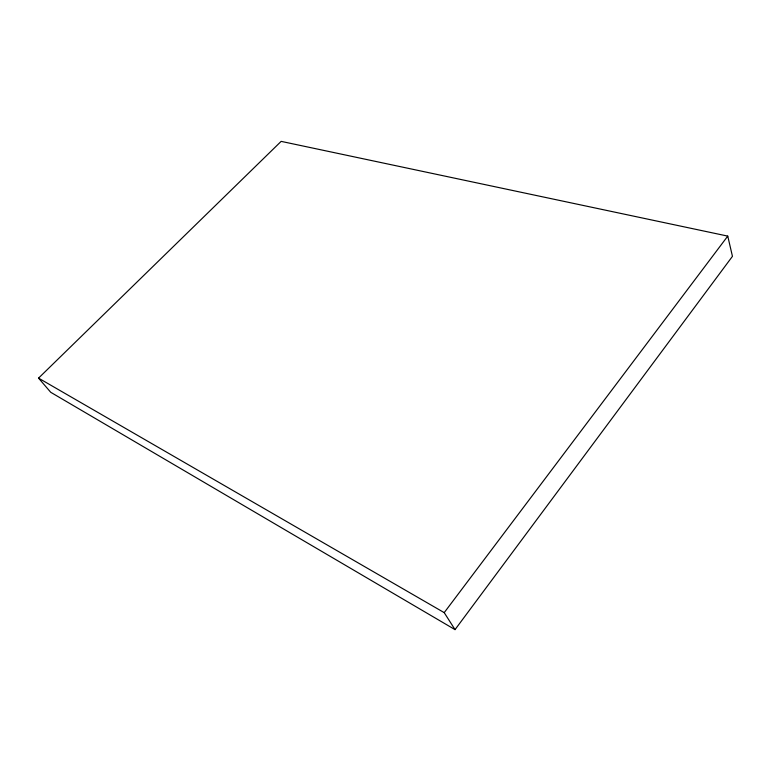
<?xml version="1.0" encoding="UTF-8"?>
<svg xmlns="http://www.w3.org/2000/svg" width="771" height="771" viewBox="0 0 771 771"><rect width="100%" height="100%" fill="white"/><g stroke="black" fill="none" stroke-linecap="round" stroke-linejoin="round"><path stroke-width="1.16" d="M455.035 629.628L732.45 256.338L727.757 236.109L281.145 141.372L38.55 378.127L50.732 392.294L455.035 629.628L444.212 612.637L38.55 378.127M444.212 612.637L727.757 236.109"/></g></svg>
